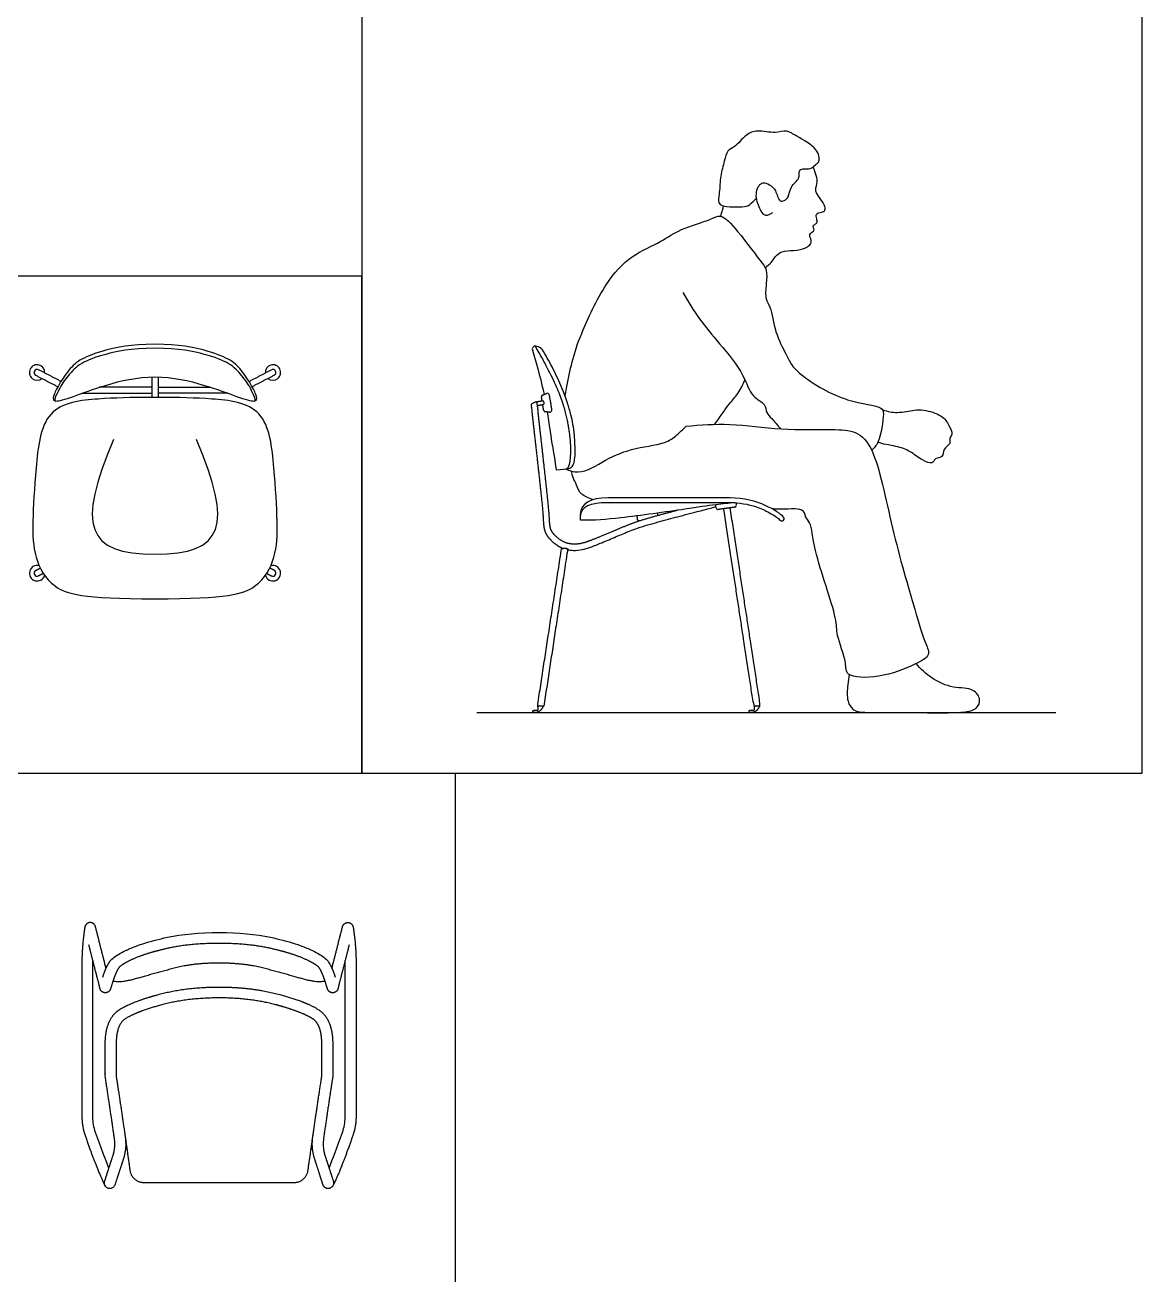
# Model space of a CAD drawing. Header units: millimetres. Extents: x 0 to 12.5, y -0.3 to 20.
# Drawn here: x 2.25 to 4.534, y 5.488 to 8.044 of the extents above; entities that cross this region are included whole.
import ezdxf

# ---------------------------------------------------------------- set-up
doc = ezdxf.new("R2010")
doc.units = ezdxf.units.MM
for name, color, linetype, true_color in [('AG-DETAILS', 7, 'Continuous', 0x66ffff), ('AG-DIAGRAM', 7, 'Continuous', 0xfecc66), ('AG-FURNITURE', 7, 'Continuous', 0x66ccff), ('AG-PEOPLE', 7, 'Continuous', 0xfc6666), ('X-VPRT', 6, 'Continuous', 0xff00ff)]:
    doc.layers.add(name, color=color, linetype=linetype, true_color=true_color)

msp = doc.modelspace()

# ---------------------------------------------------------------- linework, layer by layer
at = {"layer": 'AG-DETAILS'}
for points in [[(2.4311, 7.1962), (2.3551, 7.0191), (2.3754, 6.9618), (2.5156, 6.9618)], [(2.5156, 6.9618), (2.6559, 6.9618), (2.6762, 7.0191), (2.6002, 7.1962)]]:
    msp.add_open_spline(points, degree=3, dxfattribs=at)
at = {"layer": 'AG-DIAGRAM'}
msp.add_line((3.1738, 6.6378), (4.3573, 6.6378), dxfattribs=at)
at = {"layer": 'AG-FURNITURE'}
for p, q in [((2.5093, 7.3244), (2.5093, 7.2824)), ((2.522, 7.3244), (2.522, 7.2824)), ((2.3665, 7.2908), (2.5093, 7.2908)), ((2.5093, 7.3035), (2.4014, 7.3035)), ((2.522, 7.3035), (2.6299, 7.3035)), ((2.6648, 7.2908), (2.522, 7.2908))]:
    msp.add_line(p, q, dxfattribs=at)
for centre, radius, start, end in [((2.2747, 7.3333), 0.0159, 356.0747, 308.9184), ((2.2747, 7.3333), 0.00635, 62.4965, 242.4965), ((2.7566, 7.3333), 0.0159, 231.0816, 183.9253), ((2.7566, 7.3333), 0.00635, 297.5035, 117.5035), ((3.3095, 7.2836), 0.00381, 112.8656, 189.5259), ((3.3177, 7.287), 0.00381, 9.5259, 112.8656), ((3.3085, 7.2728), 0.00234, 9.5259, 99.5259), ((3.309, 7.2702), 0.00234, 279.5259, 9.5259), ((3.3141, 7.2566), 0.00381, 189.5259, 266.1863), ((3.3229, 7.256), 0.00381, 266.1863, 9.5259), ((3.6654, 7.0627), 0.00343, 177.1096, 187.6668), ((3.6663, 7.0566), 0.00343, 187.6668, 277.6668), ((3.7006, 7.0612), 0.00343, 277.6668, 7.6668), ((3.7973, 7.0345), 0.00476, 223.3091, 43.3092), ((2.2747, 6.9229), 0.0159, 75.1493, 343.3981), ((2.2747, 6.9229), 0.00635, 117.5035, 297.5035), ((2.7566, 6.9229), 0.0159, 196.6019, 104.8507), ((2.7566, 6.9229), 0.00635, 242.4965, 62.4965)]:
    msp.add_arc(centre, radius, start, end, dxfattribs=at)
for points, degree in [([(2.5156, 7.3912), (2.4652, 7.3912), (2.4086, 7.3784), (2.3621, 7.3612), (2.3397, 7.3405), (2.3156, 7.3036), (2.3068, 7.2827), (2.3069, 7.2714), (2.3439, 7.2819), (2.4113, 7.308), (2.4789, 7.3244), (2.5156, 7.3244)], 3), ([(2.5156, 7.3244), (2.5524, 7.3244), (2.62, 7.308), (2.6874, 7.2819), (2.7243, 7.2714), (2.7245, 7.2827), (2.7157, 7.3036), (2.6916, 7.3405), (2.6691, 7.3612), (2.6226, 7.3784), (2.5661, 7.3912), (2.5156, 7.3912)], 3), ([(2.3234, 7.3151), (2.3005, 7.327), (2.2776, 7.339)], 2), ([(2.7079, 7.3151), (2.7308, 7.327), (2.7537, 7.339)], 2), ([(2.2717, 7.3277), (2.2944, 7.3159), (2.317, 7.3042)], 2), ([(2.7595, 7.3277), (2.7369, 7.3159), (2.7143, 7.3042)], 2), ([(3.3081, 7.2871), (3.3121, 7.2888), (3.3162, 7.2905)], 2), ([(3.3215, 7.2876), (3.3241, 7.2721), (3.3267, 7.2566)], 2), ([(2.5156, 7.2824), (2.4626, 7.2824), (2.405, 7.2805), (2.2854, 7.2688), (2.2714, 7.1346), (2.2642, 7.0219), (2.2674, 6.9557), (2.3014, 6.8902), (2.3663, 6.8705), (2.5156, 6.8705)], 3), ([(2.5156, 6.8705), (2.665, 6.8705), (2.7299, 6.8902), (2.7638, 6.9557), (2.7671, 7.0219), (2.7599, 7.1346), (2.7459, 7.2688), (2.6263, 7.2805), (2.5687, 7.2824), (2.5156, 7.2824)], 3), ([(3.3081, 7.2751), (3.3018, 7.274), (3.2954, 7.273)], 2), ([(3.2976, 7.2659), (3.3035, 7.2669), (3.3094, 7.2679)], 2), ([(3.3071, 7.2749), (3.3065, 7.2789), (3.3058, 7.2829)], 2), ([(3.3103, 7.2559), (3.3093, 7.2618), (3.3083, 7.2677)], 2), ([(3.3113, 7.2705), (3.311, 7.2719), (3.3108, 7.2732)], 2), ([(3.3227, 7.2522), (3.3182, 7.2525), (3.3138, 7.2528)], 2), ([(3.6629, 7.0561), (3.6625, 7.0592), (3.6621, 7.0622)], 2), ([(3.7011, 7.0578), (3.6839, 7.0555), (3.6667, 7.0532)], 2), ([(3.7033, 7.067), (3.7036, 7.0643), (3.704, 7.0617)], 2), ([(3.5425, 7.0457), (3.5429, 7.0425), (3.5432, 7.0406)], 2), ([(2.2717, 6.9286), (2.2764, 6.931), (2.281, 6.9334)], 2), ([(2.7595, 6.9286), (2.7549, 6.931), (2.7503, 6.9334)], 2), ([(2.2872, 6.9223), (2.2824, 6.9198), (2.2776, 6.9173)], 2), ([(2.744, 6.9223), (2.7489, 6.9198), (2.7537, 6.9173)], 2)]:
    msp.add_open_spline(points, degree=degree, dxfattribs=at)
for points, degree, knots in [([(2.5156, 7.383), (2.4652, 7.383), (2.4086, 7.3701), (2.3621, 7.3529), (2.3374, 7.3277), (2.3201, 7.3023), (2.3152, 7.2895), (2.3132, 7.286), (2.3103, 7.2795), (2.3099, 7.2759), (2.312, 7.2751)], 3, [0.7918044, 0.7918044, 0.7918044, 0.7918044, 0.9685878, 1.1453712, 1.3221546, 1.498938, 1.5836087, 1.5836087, 1.5836087, 1.629478, 1.629478, 1.629478, 1.629478]), ([(2.7193, 7.2751), (2.7214, 7.2759), (2.721, 7.2795), (2.718, 7.286), (2.7161, 7.2895), (2.7112, 7.3023), (2.6939, 7.3277), (2.6691, 7.3529), (2.6226, 7.3701), (2.5661, 7.383), (2.5156, 7.383)], 3, [-0.0458692, -0.0458692, -0.0458692, -0.0458692, 0, 0, 0, 0.0846707, 0.2614541, 0.4382375, 0.615021, 0.7918044, 0.7918044, 0.7918044, 0.7918044]), ([(3.3174, 7.2525), (3.3206, 7.2319), (3.3244, 7.2039), (3.3361, 7.1344), (3.3606, 7.1362), (3.3667, 7.1382), (3.3706, 7.1444), (3.3731, 7.1496), (3.3742, 7.1607), (3.3744, 7.1631), (3.3747, 7.1748), (3.3734, 7.2125), (3.3674, 7.2424), (3.3587, 7.2734), (3.3468, 7.3048), (3.3303, 7.3399), (3.317, 7.3644), (3.3102, 7.3763), (3.3068, 7.3815), (3.3028, 7.3855), (3.2933, 7.3877), (3.2896, 7.3867), (3.2864, 7.3814), (3.2986, 7.3413), (3.3059, 7.313), (3.311, 7.2883)], 3, [0.902922, 0.902922, 0.902922, 0.902922, 1.177128, 1.177128, 1.177128, 1.238646, 1.3032, 1.367754, 1.367754, 1.367754, 1.392052, 1.482701, 1.608538, 1.692128, 1.799098, 1.938552, 2.073514, 2.073514, 2.073514, 2.240028, 2.429409, 2.508472, 2.508472, 2.508472, 2.856318, 2.856318, 2.856318, 2.856318]), ([(3.3592, 6.971), (3.3632, 6.9702), (3.3731, 6.9691), (3.389, 6.9705), (3.4082, 6.9767), (3.4312, 6.9861), (3.4582, 6.9975), (3.4824, 7.0078), (3.5041, 7.0158), (3.5302, 7.0239), (3.5763, 7.0364), (3.6153, 7.0467), (3.6625, 7.059)], 3, [3.0866394, 3.0866394, 3.0866394, 3.0866394, 3.1260374, 3.1851115, 3.2421931, 3.3242509, 3.4297355, 3.5301368, 3.583566, 3.6568649, 3.7991771, 4.0537125, 4.0537125, 4.0537125, 4.0537125]), ([(3.8007, 7.0377), (3.7905, 7.0486), (3.7479, 7.0769), (3.6915, 7.0769), (3.6085, 7.0769), (3.5255, 7.0769), (3.4425, 7.0769), (3.4053, 7.0769), (3.3857, 7.0656), (3.3846, 7.0397), (3.3847, 7.0346), (3.3857, 7.0314)], 3, [1.384088, 1.384088, 1.384088, 1.384088, 1.806469, 1.806469, 1.806469, 2.623342, 2.623342, 2.623342, 2.918411, 2.918411, 2.956125, 2.956125, 2.956125, 2.956125]), ([(3.7015, 7.0671), (3.6884, 7.0659), (3.6601, 7.063), (3.5977, 7.0534), (3.4665, 7.0347), (3.4145, 7.0308), (3.3857, 7.0314), (3.3851, 7.0411), (3.3878, 7.0501), (3.3917, 7.0556), (3.3972, 7.0598), (3.4064, 7.0639), (3.4196, 7.0669), (3.4301, 7.0674), (3.4425, 7.0674), (3.5255, 7.0674), (3.6085, 7.0674), (3.6915, 7.0674), (3.7097, 7.0674), (3.7376, 7.0625), (3.7685, 7.0491), (3.7844, 7.0392), (3.7915, 7.0337), (3.7938, 7.0312)], 3, [-1.990693, -1.990693, -1.990693, -1.990693, -1.631204, -1.172808, -0.512194, 0.002105, 0.002105, 0.002105, 0.028191, 0.053046, 0.066941, 0.09543, 0.140503, 0.198676, 0.198676, 0.198676, 0.97155, 0.97155, 0.97155, 1.150765, 1.247186, 1.301976, 1.335001, 1.335001, 1.335001, 1.335001]), ([(2.4087, 6.0966), (2.4111, 6.1036), (2.4153, 6.1148), (2.4226, 6.1292), (2.4325, 6.1384), (2.4447, 6.1459), (2.4575, 6.1523), (2.473, 6.159), (2.5, 6.1687), (2.524, 6.1747), (2.5409, 6.1783), (2.5713, 6.1848), (2.6064, 6.188), (2.6465, 6.188), (2.6865, 6.188), (2.7216, 6.1848), (2.752, 6.1783), (2.7689, 6.1747), (2.7929, 6.1687), (2.8199, 6.159), (2.8355, 6.1523), (2.8482, 6.1459), (2.8604, 6.1384), (2.8703, 6.1292), (2.8776, 6.1148), (2.8818, 6.1036), (2.8842, 6.0966)], 3, [-0.766696, -0.766696, -0.766696, -0.766696, -0.693886, -0.648546, -0.608615, -0.563028, -0.507587, -0.468821, -0.396449, -0.225627, -0.225627, -0.225627, 0, 0, 0, 0.225627, 0.225627, 0.225627, 0.396449, 0.468821, 0.507587, 0.563028, 0.608615, 0.648546, 0.693886, 0.766696, 0.766696, 0.766696, 0.766696]), ([(2.4215, 5.7064), (2.414, 5.7244), (2.4049, 5.7487), (2.3942, 5.779), (2.3905, 5.7899), (2.3886, 5.8001), (2.3886, 5.8098), (2.3886, 5.9168), (2.3886, 6.0238), (2.3886, 6.1308)], 3, [2.5001031, 2.5001031, 2.5001031, 2.5001031, 2.7228582, 2.7228582, 2.7228582, 2.8357882, 2.8357882, 2.8357882, 3.4574595, 3.4574595, 3.4574595, 3.4574595]), ([(2.8632, 6.0891), (2.851, 6.0837), (2.779, 6.1041), (2.6993, 6.1256), (2.6465, 6.1256), (2.5936, 6.1256), (2.5139, 6.1041), (2.4419, 6.0837), (2.4297, 6.0891)], 2, [-0.728656, -0.728656, -0.728656, -0.485771, -0.242885, 0, 0, 0.242885, 0.485771, 0.728656, 0.728656, 0.728656]), ([(2.8714, 5.7064), (2.8789, 5.7244), (2.888, 5.7487), (2.8987, 5.779), (2.9025, 5.7899), (2.9043, 5.8001), (2.9043, 5.8098), (2.9043, 5.9168), (2.9043, 6.0238), (2.9043, 6.1308)], 3, [2.5001031, 2.5001031, 2.5001031, 2.5001031, 2.7228582, 2.7228582, 2.7228582, 2.8357882, 2.8357882, 2.8357882, 3.4574595, 3.4574595, 3.4574595, 3.4574595])]:
    msp.add_open_spline(points, degree=degree, knots=knots, dxfattribs=at)
for points, weights, degree, knots in [([(3.2927, 7.3871), (3.3368, 7.3122), (3.3625, 7.234), (3.3665, 7.1655), (3.363, 7.1414), (3.3577, 7.1364)], [0.967917366803, 1, 1, 1, 1, 1], 3, [1.7874761, 1.7874761, 1.7874761, 1.7874761, 2.0660643, 2.3446526, 2.6154823, 2.6154823, 2.6154823, 2.6154823]), ([(3.5845, 7.0517), (3.5766, 7.0496), (3.5551, 7.0438), (3.5264, 7.036), (3.4999, 7.0278), (3.4779, 7.0196), (3.4535, 7.0093), (3.4266, 6.998), (3.4045, 6.9889), (3.387, 6.9831), (3.3705, 6.9816), (3.3523, 6.9848), (3.3385, 6.995), (3.33, 7.0035), (3.3258, 7.01), (3.3235, 7.0166), (3.3224, 7.0264), (3.3216, 7.0451), (3.3133, 7.1266), (3.3043, 7.2035), (3.2972, 7.2692), (3.2968, 7.2729), (3.2939, 7.2752), (3.2846, 7.2678), (3.2916, 7.2022), (3.3007, 7.1255), (3.309, 7.0441), (3.3097, 7.0248), (3.3111, 7.0133), (3.3143, 7.0046), (3.3196, 6.996), (3.3296, 6.9854), (3.3399, 6.978), (3.3473, 6.9748)], [1, 1, 1, 1, 1, 1, 1, 1, 1, 1, 1, 1, 1, 1, 1, 1, 1, 1, 1, 1, 1, 0.804737854124, 0.804737854124, 1, 1, 1, 1, 1, 1, 1, 1, 1, 1, 1], 3, [0.188002, 0.188002, 0.188002, 0.188002, 0.262864, 0.406467, 0.481279, 0.535938, 0.63774, 0.742047, 0.822607, 0.8731, 0.923677, 0.983142, 1.053802, 1.086682, 1.103577, 1.128032, 1.155248, 1.200174, 1.312303, 1.962135, 1.962135, 1.962135, 2.027585, 2.027585, 2.027585, 2.676889, 2.787714, 2.833234, 2.86649, 2.901204, 2.924115, 2.964997, 3.045514, 3.045514, 3.045514, 3.045514]), ([(3.691, 7.0565), (3.7288, 6.8077), (3.7527, 6.651), (3.7463, 6.651), (3.7398, 6.651), (3.7161, 6.8073), (3.6784, 7.0548)], [1, 1, 0.99655376796, 0.99655376796, 0.99655376796, 0.99655376796, 0.99655376796], 2, [1.092905, 1.092905, 1.092905, 2.116031, 2.116031, 2.158151, 2.158151, 3.175377, 3.175377, 3.175377]), ([(3.5072, 7.0301), (3.5066, 7.03), (3.5059, 7.0299), (3.5028, 7.0295), (3.5023, 7.0326), (3.5022, 7.0338), (3.5013, 7.0401)], [1, 1, 1, 0.707106781186, 1, 1, 1], 2, [0.27485206, 0.27485206, 0.27485206, 0.27906463, 0.27906463, 0.29542709, 0.29542709, 0.30192419, 0.30192419, 0.30192419]), ([(3.3106, 6.6512), (3.3343, 6.807), (3.3592, 6.9708), (3.3602, 6.9771), (3.3467, 6.9727), (3.3216, 6.808), (3.2977, 6.6512), (3.3042, 6.6512), (3.3106, 6.6512)], [1, 1, 1, 0.707106781186, 1, 1, 1, 1, 1], 2, [0.042146, 0.042146, 0.042146, 1.061, 1.061, 1.12645, 1.12645, 2.151644, 2.151644, 2.19379, 2.19379, 2.19379]), ([(3.3094, 6.6512), (3.3041, 6.6378), (3.2909, 6.6378), (3.2882, 6.6378), (3.2882, 6.6404), (3.2882, 6.643), (3.2909, 6.643), (3.2918, 6.643), (3.2989, 6.643), (3.2989, 6.6471), (3.2989, 6.6512)], [1, 1, 1, 0.707106781187, 1, 0.707106781186, 1, 1, 1, 1, 1], 2, [0.5399761, 0.5399761, 0.5399761, 0.6375962, 0.6375962, 0.657477, 0.657477, 0.6773578, 0.6773578, 0.6863369, 0.6863369, 0.7259891, 0.7259891, 0.7259891]), ([(3.7515, 6.651), (3.7462, 6.6378), (3.733, 6.6378), (3.7303, 6.6378), (3.7303, 6.6404), (3.7303, 6.643), (3.733, 6.643), (3.7339, 6.643), (3.741, 6.643), (3.741, 6.647), (3.741, 6.651)], [1, 1, 1, 0.707106781187, 1, 0.707106781186, 1, 1, 1, 1, 1], 2, [0.54047, 0.54047, 0.54047, 0.6379539, 0.6379539, 0.657807, 0.657807, 0.6776601, 0.6776601, 0.6866266, 0.6866266, 0.7254938, 0.7254938, 0.7254938]), ([(2.4156, 6.1146), (2.4084, 6.1431), (2.4011, 6.1716), (2.3939, 6.2001), (2.3925, 6.2054), (2.3881, 6.2087), (2.3826, 6.2085), (2.3771, 6.2082), (2.373, 6.2045), (2.3721, 6.199), (2.3683, 6.1736), (2.3663, 6.1517), (2.3663, 6.1331), (2.3663, 6.0254), (2.3663, 5.9176), (2.3663, 5.8098), (2.3663, 5.7976), (2.3686, 5.7849), (2.3732, 5.7717), (2.3905, 5.7226), (2.4036, 5.6893), (2.4134, 5.6706)], [1, 1, 1, 1, 0.849432027083, 0.849432027083, 1, 0.849432027083, 0.849432027083, 1, 1, 1, 1, 1, 1, 1, 1, 1, 1, 1, 1, 1], 3, [0.121664, 0.121664, 0.121664, 0.121664, 0.410945, 0.410945, 0.410945, 0.460924, 0.460924, 0.460924, 0.510904, 0.510904, 0.510904, 1.154063, 1.154063, 1.154063, 1.780201, 1.780201, 1.780201, 1.893131, 1.893131, 1.893131, 2.250726, 2.250726, 2.250726, 2.250726]), ([(2.8773, 6.1146), (2.8845, 6.1431), (2.8918, 6.1716), (2.899, 6.2001), (2.9004, 6.2054), (2.9048, 6.2087), (2.9103, 6.2085), (2.9158, 6.2082), (2.9199, 6.2045), (2.9208, 6.199), (2.9246, 6.1736), (2.9266, 6.1517), (2.9266, 6.1331), (2.9266, 6.0254), (2.9266, 5.9176), (2.9266, 5.8098), (2.9266, 5.7976), (2.9243, 5.7849), (2.9197, 5.7717), (2.9024, 5.7226), (2.8893, 5.6893), (2.8795, 5.6706)], [1, 1, 1, 1, 0.849432027083, 0.849432027083, 1, 0.849432027083, 0.849432027083, 1, 1, 1, 1, 1, 1, 1, 1, 1, 1, 1, 1, 1], 3, [0.121664, 0.121664, 0.121664, 0.121664, 0.410945, 0.410945, 0.410945, 0.460924, 0.460924, 0.460924, 0.510904, 0.510904, 0.510904, 1.154063, 1.154063, 1.154063, 1.780201, 1.780201, 1.780201, 1.893131, 1.893131, 1.893131, 2.250726, 2.250726, 2.250726, 2.250726]), ([(2.9125, 6.1628), (2.905, 6.1335), (2.8975, 6.1042), (2.89, 6.0749), (2.8895, 6.0694), (2.8855, 6.0654), (2.88, 6.0649), (2.8744, 6.0644), (2.8698, 6.0675), (2.8683, 6.0728), (2.8662, 6.0797), (2.8625, 6.0916), (2.8575, 6.1049), (2.8538, 6.1123), (2.8512, 6.1167), (2.8459, 6.1211), (2.8369, 6.1268), (2.8259, 6.1322), (2.8118, 6.1384), (2.7863, 6.1474), (2.7636, 6.1531), (2.7473, 6.1566), (2.7185, 6.1627), (2.6849, 6.1658), (2.6465, 6.1658), (2.608, 6.1658), (2.5744, 6.1627), (2.5456, 6.1566), (2.5294, 6.1531), (2.5066, 6.1474), (2.4812, 6.1384), (2.467, 6.1322), (2.456, 6.1268), (2.447, 6.1211), (2.4417, 6.1167), (2.4392, 6.1123), (2.4354, 6.1049), (2.4304, 6.0916), (2.4267, 6.0797), (2.4246, 6.0728), (2.4231, 6.0675), (2.4185, 6.0644), (2.4129, 6.0649), (2.4074, 6.0654), (2.4034, 6.0694), (2.4029, 6.0749), (2.3954, 6.1042), (2.3879, 6.1335), (2.3804, 6.1628)], [1, 1, 1, 1, 0.847005418613, 0.847005418613, 1, 0.847005418613, 0.847005418613, 1, 1, 1, 1, 1, 1, 1, 1, 1, 1, 1, 1, 1, 1, 1, 1, 1, 1, 1, 1, 1, 1, 1, 1, 1, 1, 1, 1, 1, 1, 1, 0.847005418613, 0.847005418613, 1, 0.847005418613, 0.847005418613, 1, 1, 1, 1], 3, [-1.261284, -1.261284, -1.261284, -1.261284, -0.963557, -0.963557, -0.963557, -0.91316, -0.91316, -0.91316, -0.862763, -0.862763, -0.862763, -0.792056, -0.740648, -0.722653, -0.710746, -0.690809, -0.65543, -0.606082, -0.570347, -0.503416, -0.340164, -0.340164, -0.340164, -0.114537, -0.114537, -0.114537, 0.11109, 0.11109, 0.11109, 0.274341, 0.341272, 0.377007, 0.426356, 0.461735, 0.481672, 0.493579, 0.511574, 0.562981, 0.633689, 0.633689, 0.633689, 0.684086, 0.684086, 0.684086, 0.734483, 0.734483, 0.734483, 1.03221, 1.03221, 1.03221, 1.03221]), ([(2.7646, 6.0399), (2.7767, 6.0366), (2.7977, 6.0302), (2.8215, 6.0208), (2.8347, 6.0138), (2.8415, 6.0094), (2.8466, 6.004), (2.851, 5.9961), (2.8543, 5.986), (2.8563, 5.9736), (2.8567, 5.9645), (2.8567, 5.9595), (2.8567, 5.9379), (2.8567, 5.9162), (2.8567, 5.8946), (2.8503, 5.8532), (2.8442, 5.8118), (2.8383, 5.7704), (2.8361, 5.7547), (2.8373, 5.7398), (2.8419, 5.7257), (2.8476, 5.7079), (2.8533, 5.6901), (2.8591, 5.6723), (2.8611, 5.6661), (2.8669, 5.6631), (2.8731, 5.6651), (2.8793, 5.6671), (2.8822, 5.6729), (2.8802, 5.6791), (2.8745, 5.6969), (2.8687, 5.7147), (2.863, 5.7325), (2.8595, 5.7434), (2.8586, 5.755), (2.8603, 5.7673), (2.8662, 5.8089), (2.8724, 5.8504), (2.8788, 5.892), (2.8789, 5.8923), (2.8789, 5.8926), (2.879, 5.8928), (2.879, 5.9151), (2.879, 5.9373), (2.879, 5.9595), (2.879, 5.9705), (2.8774, 5.9908), (2.8677, 6.0141), (2.8561, 6.0262), (2.8466, 6.0326), (2.8312, 6.041), (2.8054, 6.0512), (2.783, 6.0579), (2.7705, 6.0613), (2.7332, 6.0715), (2.6919, 6.0766), (2.6465, 6.0766), (2.601, 6.0766), (2.5597, 6.0715), (2.5224, 6.0613), (2.5099, 6.0579), (2.4875, 6.0512), (2.4617, 6.041), (2.4463, 6.0326), (2.4368, 6.0262), (2.4252, 6.0141), (2.4155, 5.9908), (2.4139, 5.9705), (2.4139, 5.9595), (2.4139, 5.9373), (2.4139, 5.9151), (2.4139, 5.8928), (2.414, 5.8926), (2.414, 5.8923), (2.4141, 5.892), (2.4205, 5.8504), (2.4267, 5.8089), (2.4326, 5.7673), (2.4343, 5.755), (2.4334, 5.7434), (2.4299, 5.7325), (2.4242, 5.7147), (2.4184, 5.6969), (2.4127, 5.6791), (2.4107, 5.6729), (2.4136, 5.6671), (2.4198, 5.6651), (2.426, 5.6631), (2.4318, 5.6661), (2.4338, 5.6723), (2.4396, 5.6901), (2.4453, 5.7079), (2.4511, 5.7257), (2.4556, 5.7398), (2.4568, 5.7547), (2.4546, 5.7704), (2.4487, 5.8118), (2.4426, 5.8532), (2.4362, 5.8946), (2.4362, 5.9162), (2.4362, 5.9379), (2.4362, 5.9595), (2.4362, 5.9645), (2.4366, 5.9736), (2.4386, 5.986), (2.4419, 5.9961), (2.4463, 6.004), (2.4514, 6.0094), (2.4582, 6.0138), (2.4714, 6.0208), (2.4952, 6.0302), (2.5163, 6.0366), (2.5283, 6.0399), (2.5636, 6.0495), (2.603, 6.0544), (2.6465, 6.0544), (2.6899, 6.0544), (2.7293, 6.0495), (2.7646, 6.0399)], [1, 1, 1, 1, 1, 1, 1, 1, 1, 1, 1, 1, 1, 1, 1, 1, 1, 1, 1, 1, 1, 1, 1, 1, 0.804737854125, 0.804737854125, 1, 0.804737854125, 0.804737854125, 1, 1, 1, 1, 1, 1, 1, 1, 1, 1, 1, 1, 1, 1, 1, 1, 1, 1, 1, 1, 1, 1, 1, 1, 1, 1, 1, 1, 1, 1, 1, 1, 1, 1, 1, 1, 1, 1, 1, 1, 1, 1, 1, 1, 1, 1, 1, 1, 1, 1, 1, 1, 1, 1, 1, 0.804737854125, 0.804737854125, 1, 0.804737854125, 0.804737854125, 1, 1, 1, 1, 1, 1, 1, 1, 1, 1, 1, 1, 1, 1, 1, 1, 1, 1, 1, 1, 1, 1, 1, 1, 1, 1, 1, 1, 1, 1], 3, [-1.379696, -1.379696, -1.379696, -1.379696, -1.25713, -1.163747, -1.128158, -1.109726, -1.084349, -1.055729, -1.021429, -0.980313, -0.931792, -0.931792, -0.931792, -0.720952, -0.720952, -0.720952, -0.314876, -0.314876, -0.314876, -0.181999, -0.181999, -0.181999, 0, 0, 0, 0.057269, 0.057269, 0.057269, 0.114537, 0.114537, 0.114537, 0.296536, 0.296536, 0.296536, 0.429413, 0.429413, 0.429413, 0.838268, 0.838268, 0.838268, 0.841086, 0.841086, 0.841086, 1.057532, 1.057532, 1.057532, 1.165173, 1.257236, 1.300596, 1.328059, 1.370663, 1.472914, 1.600539, 1.600539, 1.600539, 1.902446, 1.902446, 1.902446, 2.204352, 2.204352, 2.204352, 2.331977, 2.434228, 2.476832, 2.504295, 2.547655, 2.639718, 2.747359, 2.747359, 2.747359, 2.963805, 2.963805, 2.963805, 2.966623, 2.966623, 2.966623, 3.375478, 3.375478, 3.375478, 3.508355, 3.508355, 3.508355, 3.690354, 3.690354, 3.690354, 3.747622, 3.747622, 3.747622, 3.804891, 3.804891, 3.804891, 3.98689, 3.98689, 3.98689, 4.119767, 4.119767, 4.119767, 4.525843, 4.525843, 4.525843, 4.736683, 4.736683, 4.736683, 4.785204, 4.82632, 4.86062, 4.88924, 4.914617, 4.933049, 4.968638, 5.062021, 5.184587, 5.184587, 5.184587, 5.486493, 5.486493, 5.486493, 5.7884, 5.7884, 5.7884, 5.7884]), ([(2.4541, 5.7742), (2.4592, 5.738), (2.4644, 5.7018), (2.4679, 5.6769), (2.493, 5.6769), (2.5697, 5.6769), (2.6465, 5.6769), (2.7232, 5.6769), (2.7999, 5.6769), (2.825, 5.6769), (2.8285, 5.7018), (2.8337, 5.738), (2.8388, 5.7742)], [1, 1, 1, 0.755374715511, 1, 1, 1, 1, 1, 0.755374715511, 1, 1, 1], 2, [0, 0, 0, 0.239946, 0.239946, 0.375454, 0.375454, 0.878919, 0.878919, 1.382384, 1.382384, 1.517892, 1.517892, 1.757838, 1.757838, 1.757838])]:
    msp.add_rational_spline(points, weights, degree=degree, knots=knots, dxfattribs=at)
at = {"layer": 'AG-PEOPLE'}
for points, knots in [([(3.776, 7.7141), (3.779, 7.7113), (3.7855, 7.7071), (3.7912, 7.6802), (3.8029, 7.6853), (3.8126, 7.6918), (3.8133, 7.7148), (3.8353, 7.7286), (3.8307, 7.7464), (3.8412, 7.7511), (3.8559, 7.7483), (3.8658, 7.7587), (3.8762, 7.7647), (3.8704, 7.7941), (3.8276, 7.8154), (3.8078, 7.8302), (3.7832, 7.8211), (3.7474, 7.8302), (3.723, 7.8208), (3.7022, 7.7935), (3.6846, 7.788), (3.6797, 7.7641), (3.6708, 7.7358), (3.6705, 7.7028), (3.6662, 7.687), (3.6702, 7.6752), (3.6856, 7.6719), (3.7096, 7.6726), (3.73, 7.672), (3.7344, 7.6803), (3.7448, 7.6889)], [0, 0, 0, 0, 0.204659, 0.485761, 0.657294, 0.851481, 1.120266, 1.404957, 1.628712, 1.803127, 2.024465, 2.239321, 2.426701, 2.71396, 3.119994, 3.403377, 3.688712, 4.039412, 4.334891, 4.671886, 4.910853, 5.183951, 5.512578, 5.849618, 6.084427, 6.270705, 6.491932, 6.787906, 7.043749, 7.241837, 7.241837, 7.241837, 7.241837]), ([(3.763, 7.5483), (3.7674, 7.5511), (3.7762, 7.5572), (3.7856, 7.5747), (3.8028, 7.5834), (3.8275, 7.582), (3.8529, 7.5897), (3.8599, 7.6027), (3.8509, 7.6164), (3.8627, 7.6219), (3.8637, 7.6271), (3.8595, 7.632), (3.8648, 7.6366), (3.8712, 7.6397), (3.8672, 7.6505), (3.8671, 7.6593), (3.8784, 7.6612), (3.8874, 7.6639), (3.8849, 7.6775), (3.8718, 7.6932), (3.864, 7.7071), (3.8717, 7.7233), (3.8661, 7.7407), (3.863, 7.7497), (3.861, 7.754)], [0, 0, 0, 0, 0.226957, 0.476619, 0.718836, 1.006433, 1.29619, 1.496483, 1.701142, 1.882366, 2.004921, 2.133665, 2.271742, 2.413069, 2.596415, 2.752439, 2.935245, 3.096697, 3.287117, 3.551628, 3.771565, 4.002285, 4.243031, 4.459625, 4.459625, 4.459625, 4.459625]), ([(3.776, 7.7141), (3.7643, 7.7213), (3.7508, 7.7222), (3.7401, 7.694), (3.7522, 7.6669), (3.759, 7.6548), (3.7697, 7.6542), (3.7786, 7.6605)], [0, 0, 0, 0, 0.276646, 0.646706, 1.042896, 1.305037, 1.560492, 1.560492, 1.560492, 1.560492]), ([(3.672, 7.653), (3.6734, 7.657), (3.6758, 7.6652), (3.6773, 7.671), (3.6779, 7.6739)], [0, 0, 0, 0, 0.2045983, 0.375948, 0.375948, 0.375948, 0.375948]), ([(3.3544, 7.2846), (3.3553, 7.2902), (3.3593, 7.3149), (3.3681, 7.3564), (3.3863, 7.4145), (3.4346, 7.5156), (3.4862, 7.5731), (3.5514, 7.5999), (3.5884, 7.6278), (3.6507, 7.6444), (3.6736, 7.6597), (3.7087, 7.6215), (3.756, 7.5576), (3.7676, 7.543), (3.7652, 7.5148), (3.7624, 7.4828), (3.776, 7.4673), (3.7818, 7.4145), (3.8048, 7.3742), (3.8145, 7.3503), (3.8418, 7.3219), (3.9252, 7.2713), (4.0026, 7.2655), (4.0064, 7.2483), (3.9975, 7.1887), (3.986, 7.1796), (3.9809, 7.1742)], [1.186264, 1.186264, 1.186264, 1.186264, 1.309728, 1.733925, 2.183313, 2.787296, 3.294623, 3.76081, 4.159974, 4.613859, 4.881506, 5.27337, 5.791536, 6.030987, 6.327306, 6.645975, 6.895993, 7.308114, 7.702205, 7.982445, 8.329473, 8.908707, 9.389496, 9.597378, 10.031405, 10.300786, 10.300786, 10.300786, 10.300786]), ([(3.5947, 7.4967), (3.6051, 7.4783), (3.628, 7.4418), (3.6695, 7.3929), (3.7205, 7.3321), (3.7329, 7.2832), (3.7646, 7.2712), (3.7645, 7.2504), (3.7776, 7.2392), (3.7884, 7.225), (3.7945, 7.2182)], [0, 0, 0, 0, 0.455266, 0.919711, 1.430091, 1.826969, 2.131272, 2.368101, 2.599746, 2.898881, 2.898881, 2.898881, 2.898881]), ([(3.6603, 7.2274), (3.6697, 7.2415), (3.689, 7.2692), (3.708, 7.2892), (3.7178, 7.3088), (3.7216, 7.3185)], [0, 0, 0, 0, 0.408092, 0.711513, 1.032372, 1.032372, 1.032372, 1.032372]), ([(4.0037, 7.2568), (4.0134, 7.2538), (4.0329, 7.2492), (4.0683, 7.2574), (4.0869, 7.2576), (4.1258, 7.2471), (4.1383, 7.2266), (4.1484, 7.2073), (4.1386, 7.1995), (4.1439, 7.1868), (4.1255, 7.1777), (4.1284, 7.1588), (4.1097, 7.1591), (4.1055, 7.1448), (4.0802, 7.1552), (4.0624, 7.1716), (4.0324, 7.1833), (4.0027, 7.1869), (3.9936, 7.1906)], [0, 0, 0, 0, 0.315612, 0.651611, 0.90698, 1.256968, 1.542287, 1.789951, 1.966526, 2.151819, 2.387916, 2.606602, 2.821409, 3.011746, 3.248257, 3.632635, 3.933608, 4.245926, 4.245926, 4.245926, 4.245926]), ([(3.3551, 7.1361), (3.3624, 7.1328), (3.39, 7.1238), (3.4377, 7.1574), (3.4954, 7.1804), (3.5649, 7.1874), (3.5865, 7.21), (3.5969, 7.2188), (3.6014, 7.2235)], [0.311375, 0.311375, 0.311375, 0.311375, 0.529074, 0.977585, 1.44312, 1.91294, 2.22106, 2.473333, 2.473333, 2.473333, 2.473333]), ([(3.6014, 7.2235), (3.6312, 7.2264), (3.6919, 7.2306), (3.7946, 7.2148), (3.8962, 7.2178), (3.9511, 7.2148), (3.9911, 7.1733), (4.0211, 7.0109), (4.067, 6.8564), (4.0887, 6.7822), (4.1033, 6.7539), (4.0652, 6.734), (4.0003, 6.7074), (3.9259, 6.7093), (3.9306, 6.7412), (3.9071, 6.7985), (3.912, 6.8313), (3.8611, 6.9665), (3.8584, 7.0253), (3.8442, 7.0372), (3.8432, 7.0585), (3.8018, 7.0524), (3.7809, 7.0543), (3.7767, 7.0548)], [0, 0, 0, 0, 0.542571, 1.131782, 1.711791, 2.117447, 2.514, 3.248759, 3.999626, 4.492786, 4.768387, 5.102352, 5.608549, 6.057468, 6.33862, 6.774739, 7.120474, 7.805767, 8.242189, 8.465565, 8.683202, 9.02392, 9.113344, 9.113344, 9.113344, 9.113344]), ([(3.4114, 7.0732), (3.4018, 7.0765), (3.3829, 7.0851), (3.3787, 7.1024), (3.3695, 7.1182), (3.3677, 7.1273), (3.3669, 7.1318)], [11.4335189, 11.4335189, 11.4335189, 11.4335189, 11.634946, 11.8982322, 12.1382304, 12.3500123, 12.3500123, 12.3500123, 12.3500123]), ([(3.9348, 6.7157), (3.9335, 6.7088), (3.9318, 6.6953), (3.929, 6.6609), (3.9421, 6.6443), (3.9547, 6.6368), (4.0382, 6.6396), (4.1442, 6.6358), (4.195, 6.6409), (4.2053, 6.6644), (4.1892, 6.6895), (4.1463, 6.6862), (4.1025, 6.7071), (4.0808, 6.7268), (4.0716, 6.738)], [0, 0, 0, 0, 0.262929, 0.598247, 0.847702, 1.042641, 1.566948, 2.184774, 2.5693, 2.820103, 3.098507, 3.462172, 3.859901, 4.237108, 4.237108, 4.237108, 4.237108])]:
    msp.add_open_spline(points, degree=3, knots=knots, dxfattribs=at)
at = {"layer": 'X-VPRT'}
for points in [[(2.9386, 8.1091), (2.9386, 6.5141), (4.5336, 6.5141), (4.5336, 8.1091)], [(0.043, 7.5301), (0.043, 6.5141), (2.9386, 6.5141), (2.9386, 7.5301)], [(0.043, 6.5141), (3.1291, 6.5141), (3.1291, 5.3584), (0.043, 5.3584)]]:
    msp.add_lwpolyline(points, close=True, dxfattribs=at)

doc.saveas('drawing.dxf')
